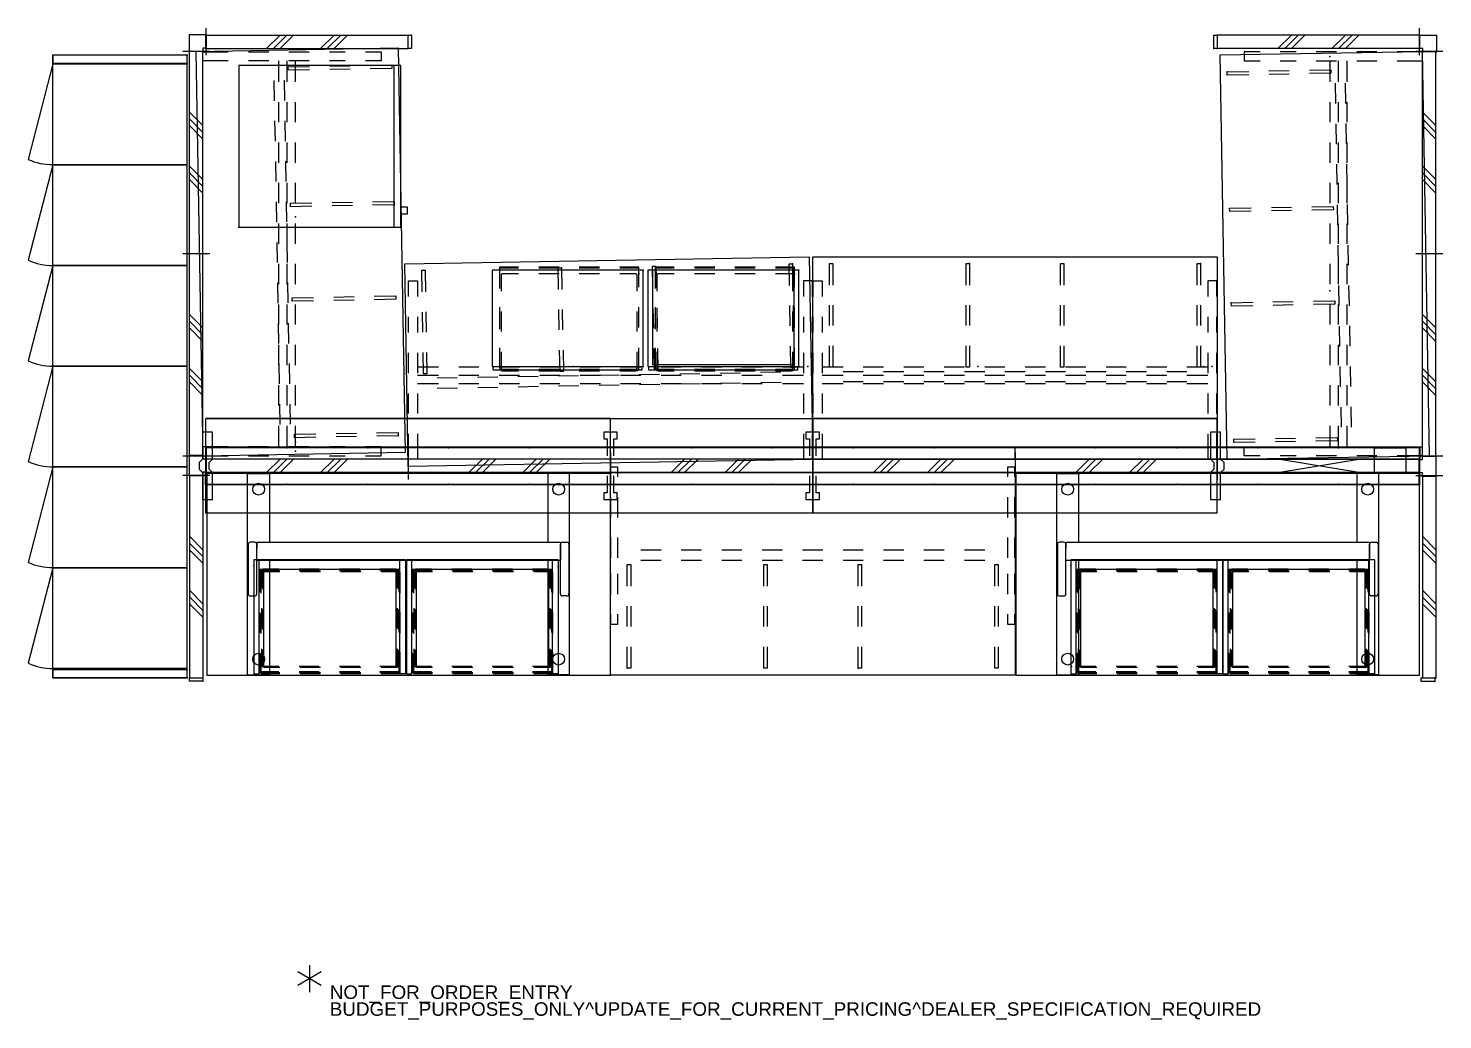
# Model space of a CAD drawing. Header units: inches. Extents: x -282 to 309, y -215 to 288.
# Drawn here: x -78.1 to 131.7, y -163.5 to -16.5 of the extents above; entities that cross this region are included whole.
import ezdxf

# ---------------------------------------------------------------- set-up
doc = ezdxf.new("R2010")
doc.units = ezdxf.units.IN
doc.header["$MEASUREMENT"] = 0
for name, color, linetype in [('CNTRTOP', 7, 'Continuous'), ('ELEC', 1, 'Continuous'), ('HARDWARE', 4, 'Continuous'), ('PANEL', 7, 'Continuous'), ('PANEL-HT', 7, 'Continuous'), ('PROP-BONUS-COUNT', 7, 'Continuous'), ('PROP-BONUS-FINISH', 7, 'Continuous'), ('PROP-BONUS-PROD_NO', 7, 'Continuous'), ('PROP-REFRIGERATOR', 8, 'Continuous'), ('STORAGE', 4, 'Continuous'), ('WKSURF', 6, 'Continuous')]:
    doc.layers.add(name, color=color, linetype=linetype)
doc.styles.get("Standard").update_dxf_attribs({"font": 'arial.ttf'})

# ---------------------------------------------------------------- blocks, each defined once
blk = doc.blocks.new('BBUBBLET')
at = {"layer": 'PROP-BONUS-COUNT'}
for p, q in [((1.7321, -1), (-1.7321, 1)), ((1.7321, 1), (-1.7321, -1)), ((0, 2), (0, -2))]:
    blk.add_line(p, q, dxfattribs=at)
blk.add_point((0, 0), dxfattribs=at)
at = {"layer": 'PROP-BONUS-FINISH'}
blk.add_attdef('FINISH', (3, -5.5), '', height=2, dxfattribs=at)
at = {"layer": 'PROP-BONUS-PROD_NO', "flags": 8}
blk.add_attdef('PROD_NO', (3, -3), '', height=2, dxfattribs=at)
blk = doc.blocks.new('brefrig_24wx24dx34hp')
at = {"layer": 'PROP-REFRIGERATOR'}
for p, q in [((24, 0), (0, 0)), ((0, 0), (0, -24)), ((24, -24), (24, 0)), ((0, -23), (24, -23)), ((0, -24), (24, -24)), ((3, -24), (2, -24)), ((2, -24), (2, -25)), ((2, -25), (3, -25)), ((3, -25), (3, -24))]:
    blk.add_line(p, q, dxfattribs=at)
blk.add_point((0, 0), dxfattribs=at)
blk = doc.blocks.new('AAO215_48_0P')
at = {"layer": 'HARDWARE'}
blk.add_line((0, 1), (0, -3), dxfattribs=at)
blk.add_point((0, 0), dxfattribs=at)
blk = doc.blocks.new('mc1151_4830_0p')
at = {"layer": 'PANEL'}
for p, q in [((0, 0), (30, 0)), ((0, -2), (0, 0)), ((30, -2), (30, 0)), ((0, -2), (30, -2))]:
    blk.add_line(p, q, dxfattribs=at)
for p in [(0, 0), (30, 0), (0, -2), (30, -2)]:
    blk.add_point(p, dxfattribs=at)
at = {"layer": 'PANEL-HT'}
for p, q in [((9, -2), (11, 0)), ((10, -2), (12, 0)), ((11, -2), (13, 0)), ((17, -2), (19, 0)), ((18, -2), (20, 0)), ((21, 0), (19, -2))]:
    blk.add_line(p, q, dxfattribs=at)
blk = doc.blocks.new('aao271_48h_0p')
at = {"layer": 'HARDWARE'}
for p, q in [((0, -2), (0, 0)), ((0, 0), (0.5, 0)), ((0.5, 0), (0.5, -2)), ((0.5, -2), (0, -2))]:
    blk.add_line(p, q, dxfattribs=at)
for p in [(0, 0), (0.5, 0)]:
    blk.add_point(p, dxfattribs=at)
blk = doc.blocks.new('mc1221_48_0p')
at = {"layer": 'HARDWARE'}
for p, q in [((0, 0), (2.5, 0)), ((0, -2), (0, 0)), ((2.5, 0), (2.5, -2.5)), ((0.5, -2), (0, -2)), ((0.5, -2.5), (0.5, -2)), ((2.5, -2.5), (0.5, -2.5))]:
    blk.add_line(p, q, dxfattribs=at)
for p in [(0, 0), (0, -2), (0.5, -2.5), (2.5, -2.5)]:
    blk.add_point(p, dxfattribs=at)
blk = doc.blocks.new('mc2140_w3060_0p')
at = {"layer": 'WKSURF'}
for p, q in [((0.06, 0), (0.06, -3.75)), ((1.38, -3.75), (1.38, 0)), ((58.62, -3.75), (58.62, 0)), ((59.94, 0), (59.94, -3.75)), ((0.06, -6.75), (0.06, -9.75)), ((1.38, -9.75), (1.38, -6.75)), ((58.62, -9.75), (58.62, -6.75)), ((59.94, -6.75), (59.94, -9.75)), ((4.5, -11.19), (1.38, -11.19)), ((4.5, -12.44), (1.38, -12.44)), ((10.5, -11.19), (7.5, -11.19)), ((10.5, -12.44), (7.5, -12.44)), ((16.5, -11.19), (13.5, -11.19)), ((16.5, -12.44), (13.5, -12.44)), ((22.5, -11.19), (19.5, -11.19)), ((22.5, -12.44), (19.5, -12.44)), ((28.5, -11.19), (25.5, -11.19)), ((28.5, -12.44), (25.5, -12.44)), ((34.5, -11.19), (31.5, -11.19)), ((34.5, -12.44), (31.5, -12.44)), ((40.5, -11.19), (37.5, -11.19)), ((40.5, -12.44), (37.5, -12.44)), ((46.5, -11.19), (43.5, -11.19)), ((46.5, -12.44), (43.5, -12.44)), ((52.5, -11.19), (49.5, -11.19)), ((52.5, -12.44), (49.5, -12.44)), ((58.62, -11.19), (55.5, -11.19)), ((58.62, -12.44), (55.5, -12.44)), ((0.06, -12.75), (0.06, -15.75)), ((1.38, -15.75), (1.38, -12.75)), ((4.5, -13.665), (1.38, -13.665)), ((10.5, -13.665), (7.5, -13.665)), ((16.5, -13.665), (13.5, -13.665)), ((22.5, -13.665), (19.5, -13.665)), ((28.5, -13.665), (25.5, -13.665)), ((34.5, -13.665), (31.5, -13.665)), ((40.5, -13.665), (37.5, -13.665)), ((46.5, -13.665), (43.5, -13.665)), ((52.5, -13.665), (49.5, -13.665)), ((58.62, -13.665), (55.5, -13.665)), ((58.62, -15.75), (58.62, -12.75)), ((59.94, -12.75), (59.94, -15.75)), ((0.06, -18.75), (0.06, -21.095)), ((1.38, -21.095), (1.38, -18.75)), ((58.62, -21.095), (58.62, -18.75)), ((59.94, -18.75), (59.94, -21.095)), ((0.06, -24.095), (0.06, -26.44)), ((1.38, -26.44), (1.38, -24.095)), ((58.62, -26.44), (58.62, -24.095)), ((59.94, -24.095), (59.94, -26.44)), ((0.06, -26.44), (1.38, -26.44)), ((59.94, -26.44), (58.62, -26.44))]:
    blk.add_line(p, q, dxfattribs=at)
for p in [(0, 0), (60, 0), (0.75, -13.75), (2.054, -13.75), (35.49, -13.75)]:
    blk.add_point(p, dxfattribs=at)
blk = doc.blocks.new('mco205ff_0p')
at = {"layer": 'STORAGE'}
for p, q in [((22.5, 0.81), (0, 0.81)), ((0, 0.81), (0, -16.09)), ((0.81, -16.09), (0.81, 0.81)), ((21.69, -16.09), (21.69, 0.81)), ((22.5, 0.81), (22.5, -16.09)), ((0.81, -0.55), (21.69, -0.55)), ((1.44, -0.55), (1.44, -14.88)), ((21.06, -0.55), (21.06, -14.88)), ((0, -16.09), (0.81, -16.09)), ((1.44, -14.88), (0.81, -14.88)), ((21.06, -14.88), (21.69, -14.88)), ((22.5, -16.09), (21.69, -16.09))]:
    blk.add_line(p, q, dxfattribs=at)
for p in [(0, 0), (22.5, -0.19), (0.88, -14.98)]:
    blk.add_point(p, dxfattribs=at)
blk = doc.blocks.new('mco208ff_0p')
at = {"layer": 'STORAGE'}
for p, q in [((0, 13.967, 0.2797), (0, 11.0275, 0.2797)), ((0, 13.967, 0.2797), (0, 11.0275, 0.2797)), ((0.25, 14.007, 0.2797), (0.25, 11.627, 0.2797)), ((0.25, 14.007, 0.2797), (0.25, 11.627, 0.2797)), ((2.841, 14.177, 0.2797), (0.42, 14.177, 0.2797)), ((2.841, 14.177, 0.2797), (0.42, 14.177, -0.0333)), ((2.841, 14.427, 0.2797), (0.46, 14.427, 0.2797)), ((2.841, 14.427, 0.2797), (0.46, 14.427, -0.1573)), ((8.841, 14.427, 0.2797), (5.841, 14.427, 0.2797)), ((8.841, 14.427, 0.2797), (5.841, 14.427, 0.2797)), ((8.841, 14.177, 0.2797), (5.841, 14.177, 0.2797)), ((8.841, 14.177, 0.2797), (5.841, 14.177, 0.2797)), ((14.841, 14.427, 0.2797), (11.841, 14.427, 0.2797)), ((14.841, 14.427, 0.2797), (11.841, 14.427, 0.2797)), ((14.841, 14.177, 0.2797), (11.841, 14.177, 0.2797)), ((14.841, 14.177, 0.2797), (11.841, 14.177, 0.2797)), ((20.222, 14.427, 0.2797), (17.841, 14.427, 0.2797)), ((20.222, 14.427, 0.2797), (17.841, 14.427, 0.2797)), ((20.262, 14.177, 0.2797), (17.841, 14.177, 0.2797)), ((20.262, 14.177, 0.2797), (17.841, 14.177, 0.2797)), ((20.432, 11.627, 0.2797), (20.432, 14.007, 0.2797)), ((20.432, 11.627, 0.2797), (20.432, 14.007, -0.0333)), ((20.682, 11.254, 0.2797), (20.682, 13.967, 0.2797)), ((20.682, 11.0275, 0.2797), (20.682, 13.967, -0.1573)), ((0.25, 8.627, 0.2797), (0.25, 5.627, 0.2797)), ((0.25, 8.627, 0.2797), (0.25, 5.627, 0.2797)), ((20.432, 5.627, 0.2797), (20.432, 8.627, 0.2797)), ((20.432, 5.627, 0.2797), (20.432, 8.627, 0.2797)), ((0, 8.0275, 0.2797), (0, 5.0275, 0.2797)), ((0, 8.0275, 0.2797), (0, 5.0275, 0.2797)), ((20.682, 5.254, 0.2797), (20.682, 8.254, 0.2797)), ((20.682, 5.0275, 0.2797), (20.682, 8.0275, 0.2797)), ((0.25, 2.627, 0.2797), (0.25, 0.247, 0.2797)), ((0.25, 2.627, 0.2797), (0.25, 0.247, -0.0333)), ((20.432, 0.247, 0.2797), (20.432, 2.627, 0.2797)), ((20.432, 0.247, 0.2797), (20.432, 2.627, 0.2797)), ((20.682, -0.4589, 0.2797), (20.682, 2.254, 0.2797)), ((0, 2.0275, 0.2797), (0, -0.912, 0.2797)), ((0, 2.0275, 0.2797), (0, -0.912, -0.1573)), ((0.44, 0.057, 0.2797), (2.841, 0.057, 0.2797)), ((0.44, 0.057, 0.2797), (2.841, 0.057, 0.2797)), ((0.98, 0.057, 0.2797), (2.841, 0.057, 0.2797)), ((0.98, 0.057, 0.2797), (2.841, 0.057, 0.2797)), ((5.841, 0.057, 0.2797), (8.841, 0.057, 0.2797)), ((5.841, 0.057, 0.2797), (8.841, 0.057, 0.2797)), ((5.841, 0.057, 0.2797), (8.841, 0.057, 0.2797)), ((5.841, 0.057, 0.2797), (8.841, 0.057, 0.2797)), ((11.841, 0.057, 0.2797), (14.841, 0.057, 0.2797)), ((11.841, 0.057, 0.2797), (14.841, 0.057, 0.2797)), ((11.841, 0.057, 0.2797), (14.841, 0.057, 0.2797)), ((11.841, 0.057, 0.2797), (14.841, 0.057, 0.2797)), ((17.841, 0.057, 0.2797), (20.242, 0.057, 0.2797)), ((17.841, 0.057, 0.2797), (20.242, 0.057, -0.0333)), ((17.841, 0.057, 0.2797), (19.702, 0.057, -2.4703)), ((17.841, 0.057, 0.2797), (19.702, 0.057, -0.0333)), ((20.682, -0.912, 0.2797), (20.682, 2.0275, 0.2797)), ((0, -0.756, 0.2797), (2.841, -0.756, 0.2797)), ((0, -0.912, 0.2797), (2.841, -0.912, 0.2797)), ((5.841, -0.756, 0.2797), (8.841, -0.756, 0.2797)), ((5.841, -0.912, 0.2797), (8.841, -0.912, 0.2797)), ((11.841, -0.756, 0.2797), (14.841, -0.756, 0.2797)), ((11.841, -0.912, 0.2797), (14.841, -0.912, 0.2797)), ((17.841, -0.756, 0.2797), (20.682, -0.756, -0.6893)), ((17.841, -0.912, 0.2797), (20.682, -0.912, -0.6893))]:
    blk.add_line(p, q, dxfattribs=at)
for centre, radius, start, end in [((0.46, 13.967, -0.1573), 0.46, 90, 180), ((0.46, 13.967, 0.2797), 0.46, 90, 180), ((0.42, 14.007, -0.0333), 0.17, 90, 180), ((0.42, 14.007, 0.2797), 0.17, 90, 180), ((20.222, 13.967, -0.1573), 0.46, 0, 90), ((20.222, 13.967, 0.2797), 0.46, 0, 90), ((20.262, 14.007, -0.0333), 0.17, 0, 90), ((20.262, 14.007, 0.2797), 0.17, 0, 90), ((0.44, 0.247, -0.0333), 0.19, 180, 270), ((0.44, 0.247, 0.2797), 0.19, 180, 270), ((20.242, 0.247, -0.0333), 0.19, 270, 0), ((20.242, 0.247, 0.2797), 0.19, 270, 0)]:
    blk.add_arc(centre, radius, start, end, dxfattribs=at)
blk.add_point((0, 0.126, 0.2797), dxfattribs=at)
blk = doc.blocks.new('mco209ff_0p')
at = {"layer": 'STORAGE'}
for p, q in [((0, 13.967, 0.2797), (0, 11.0275, 0.2797)), ((0, 13.967, 0.2797), (0, 11.0275, 0.2797)), ((0.25, 14.007, 0.2797), (0.25, 11.627, 0.2797)), ((0.25, 14.007, 0.2797), (0.25, 11.627, 0.2797)), ((2.841, 14.177, 0.2797), (0.42, 14.177, 0.2797)), ((2.841, 14.177, 0.2797), (0.42, 14.177, -0.0333)), ((2.841, 14.427, 0.2797), (0.46, 14.427, 0.2797)), ((2.841, 14.427, 0.2797), (0.46, 14.427, -0.1573)), ((8.841, 14.427, 0.2797), (5.841, 14.427, 0.2797)), ((8.841, 14.427, 0.2797), (5.841, 14.427, 0.2797)), ((8.841, 14.177, 0.2797), (5.841, 14.177, 0.2797)), ((8.841, 14.177, 0.2797), (5.841, 14.177, 0.2797)), ((14.841, 14.427, 0.2797), (11.841, 14.427, 0.2797)), ((14.841, 14.427, 0.2797), (11.841, 14.427, 0.2797)), ((14.841, 14.177, 0.2797), (11.841, 14.177, 0.2797)), ((14.841, 14.177, 0.2797), (11.841, 14.177, 0.2797)), ((20.222, 14.427, 0.2797), (17.841, 14.427, 0.2797)), ((20.222, 14.427, 0.2797), (17.841, 14.427, 0.2797)), ((20.262, 14.177, 0.2797), (17.841, 14.177, 0.2797)), ((20.262, 14.177, 0.2797), (17.841, 14.177, 0.2797)), ((20.432, 11.627, 0.2797), (20.432, 14.007, 0.2797)), ((20.432, 11.627, 0.2797), (20.432, 14.007, -0.0333)), ((20.682, 11.254, 0.2797), (20.682, 13.967, 0.2797)), ((20.682, 11.0275, 0.2797), (20.682, 13.967, -0.1573)), ((0.25, 8.627, 0.2797), (0.25, 5.627, 0.2797)), ((0.25, 8.627, 0.2797), (0.25, 5.627, 0.2797)), ((20.432, 5.627, 0.2797), (20.432, 8.627, 0.2797)), ((20.432, 5.627, 0.2797), (20.432, 8.627, 0.2797)), ((0, 8.0275, 0.2797), (0, 5.0275, 0.2797)), ((0, 8.0275, 0.2797), (0, 5.0275, 0.2797)), ((20.682, 5.254, 0.2797), (20.682, 8.254, 0.2797)), ((20.682, 5.0275, 0.2797), (20.682, 8.0275, 0.2797)), ((0.25, 2.627, 0.2797), (0.25, 0.247, 0.2797)), ((0.25, 2.627, 0.2797), (0.25, 0.247, -0.0333)), ((20.432, 0.247, 0.2797), (20.432, 2.627, 0.2797)), ((20.432, 0.247, 0.2797), (20.432, 2.627, 0.2797)), ((20.682, -0.4589, 0.2797), (20.682, 2.254, 0.2797)), ((0, 2.0275, 0.2797), (0, -0.912, 0.2797)), ((0, 2.0275, 0.2797), (0, -0.912, -0.1573)), ((0.44, 0.057, 0.2797), (2.841, 0.057, 0.2797)), ((0.44, 0.057, 0.2797), (2.841, 0.057, 0.2797)), ((0.98, 0.057, 0.2797), (2.841, 0.057, 0.2797)), ((0.98, 0.057, 0.2797), (2.841, 0.057, 0.2797)), ((5.841, 0.057, 0.2797), (8.841, 0.057, 0.2797)), ((5.841, 0.057, 0.2797), (8.841, 0.057, 0.2797)), ((5.841, 0.057, 0.2797), (8.841, 0.057, 0.2797)), ((5.841, 0.057, 0.2797), (8.841, 0.057, 0.2797)), ((11.841, 0.057, 0.2797), (14.841, 0.057, 0.2797)), ((11.841, 0.057, 0.2797), (14.841, 0.057, 0.2797)), ((11.841, 0.057, 0.2797), (14.841, 0.057, 0.2797)), ((11.841, 0.057, 0.2797), (14.841, 0.057, 0.2797)), ((17.841, 0.057, 0.2797), (20.242, 0.057, 0.2797)), ((17.841, 0.057, 0.2797), (20.242, 0.057, -0.0333)), ((17.841, 0.057, 0.2797), (19.702, 0.057, -2.4703)), ((17.841, 0.057, 0.2797), (19.702, 0.057, -0.0333)), ((20.682, -0.912, 0.2797), (20.682, 2.0275, 0.2797)), ((0, -0.756, 0.2797), (2.841, -0.756, 0.2797)), ((0, -0.912, 0.2797), (2.841, -0.912, 0.2797)), ((5.841, -0.756, 0.2797), (8.841, -0.756, 0.2797)), ((5.841, -0.912, 0.2797), (8.841, -0.912, 0.2797)), ((11.841, -0.756, 0.2797), (14.841, -0.756, 0.2797)), ((11.841, -0.912, 0.2797), (14.841, -0.912, 0.2797)), ((17.841, -0.756, 0.2797), (20.682, -0.756, -0.6893)), ((17.841, -0.912, 0.2797), (20.682, -0.912, -0.6893))]:
    blk.add_line(p, q, dxfattribs=at)
for centre, radius, start, end in [((0.46, 13.967, -0.1573), 0.46, 90, 180), ((0.46, 13.967, 0.2797), 0.46, 90, 180), ((0.42, 14.007, -0.0333), 0.17, 90, 180), ((0.42, 14.007, 0.2797), 0.17, 90, 180), ((20.222, 13.967, -0.1573), 0.46, 0, 90), ((20.222, 13.967, 0.2797), 0.46, 0, 90), ((20.262, 14.007, -0.0333), 0.17, 0, 90), ((20.262, 14.007, 0.2797), 0.17, 0, 90), ((0.44, 0.247, -0.0333), 0.19, 180, 270), ((0.44, 0.247, 0.2797), 0.19, 180, 270), ((20.242, 0.247, -0.0333), 0.19, 270, 0), ((20.242, 0.247, 0.2797), 0.19, 270, 0)]:
    blk.add_arc(centre, radius, start, end, dxfattribs=at)
blk.add_point((0, 0.126, 0.2797), dxfattribs=at)
blk = doc.blocks.new('mc4700_3060c_0p')
at = {"layer": 'WKSURF'}
for p, q in [((-5.875, -0.12), (-5.875, -30)), ((54, -0.12), (-5.875, -0.12)), ((54, -30), (54, -0.12)), ((-5.875, -30), (54, -30))]:
    blk.add_line(p, q, dxfattribs=at)
for p in [(0, 0), (2.375, -28.75), (24.875, -28.75)]:
    blk.add_point(p, dxfattribs=at)
blk = doc.blocks.new('mc1313_60_0p')
at = {"layer": 'ELEC'}
for p, q in [((0, 0), (60, 0)), ((0, 0), (0, -1.688)), ((60, 0), (60, -1.688)), ((0, -1.688), (60, -1.688))]:
    blk.add_line(p, q, dxfattribs=at)
for p in [(0, 0), (0, -1.688), (60, 0)]:
    blk.add_point(p, dxfattribs=at)
blk = doc.blocks.new('mc1331_0p')
at = {"layer": 'ELEC'}
for p, q in [((-0.054, -1.79), (-0.054, 0)), ((-0.054, 0), (0, 0)), ((0, 0), (0, -1.79)), ((0, -1.79), (-0.054, -1.79))]:
    blk.add_line(p, q, dxfattribs=at)
blk.add_point((0, 0), dxfattribs=at)
blk = doc.blocks.new('mc1315_12_0p')
at = {"layer": 'ELEC'}
for p, q in [((0, 0), (12, 0)), ((0, 0), (0, -0.064)), ((12, 0), (12, -0.064)), ((0, -0.064), (12, -0.064))]:
    blk.add_line(p, q, dxfattribs=at)
for p in [(0, 0), (12, 0)]:
    blk.add_point(p, dxfattribs=at)
blk = doc.blocks.new('mc1316_0p')
at = {"layer": 'ELEC'}
for p, q in [((0, 0), (0, -0.064)), ((0, 0), (12, 0)), ((12, 0), (12, -0.064)), ((0, -0.064), (12, -0.064))]:
    blk.add_line(p, q, dxfattribs=at)
for p in [(0, 0), (12, 0)]:
    blk.add_point(p, dxfattribs=at)
blk = doc.blocks.new('mc2140_s3060_0p')
at = {"layer": 'WKSURF'}
for p, q in [((0.06, 0.875), (1.06, 0.875)), ((0.06, -0.625), (0.06, 0.875)), ((0.06, 0), (1.06, 0)), ((1.06, 0.875), (1.06, -0.625)), ((58.94, 0.875), (59.94, 0.875)), ((58.94, -0.625), (58.94, 0.875)), ((58.94, 0), (59.94, 0)), ((59.94, 0.875), (59.94, -0.625)), ((0.06, -6.625), (0.06, -3.625)), ((1.06, -3.625), (1.06, -6.625)), ((58.94, -6.625), (58.94, -3.625)), ((59.94, -3.625), (59.94, -6.625)), ((0.06, -12.625), (0.06, -9.625)), ((1.06, -9.625), (1.06, -12.625)), ((58.94, -12.625), (58.94, -9.625)), ((59.94, -9.625), (59.94, -12.625)), ((0.06, -18), (0.06, -15)), ((1.06, -15), (1.06, -18)), ((58.94, -18), (58.94, -15)), ((59.94, -15), (59.94, -18)), ((0.06, -22.5), (0.06, -21)), ((1.06, -22.5), (0.06, -22.5)), ((1.06, -21), (1.06, -22.5)), ((58.94, -22.5), (58.94, -21)), ((59.94, -22.5), (58.94, -22.5)), ((59.94, -21), (59.94, -22.5))]:
    blk.add_line(p, q, dxfattribs=at)
for p in [(0, 0.875), (60, 0.875)]:
    blk.add_point(p, dxfattribs=at)
blk = doc.blocks.new('mc5010_1622_0p')
at = {"layer": 'STORAGE'}
for p, q in [((22.43, 0), (0, 0)), ((0, 0), (0, -14.285)), ((22.271, 0.53), (0.159, 0.53)), ((0.159, 0.53), (0.159, 0)), ((22.271, 0.53), (22.271, 0)), ((22.43, -14.285), (22.43, 0)), ((0, -14.285), (22.43, -14.285))]:
    blk.add_line(p, q, dxfattribs=at)
for p in [(0, 0), (0, -14.285), (0.635, -13.785)]:
    blk.add_point(p, dxfattribs=at)
blk = doc.blocks.new('MC1156_4830_0P')
at = {"layer": 'PANEL'}
for p, q in [((0, -2), (0, 0)), ((0, 0), (30, 0)), ((2, 0), (2, -3.625)), ((6.75, -3.625), (6.75, 0)), ((30, 0), (30, -2)), ((30, -2), (0, -2)), ((2, -3.625), (6.75, -3.625))]:
    blk.add_line(p, q, dxfattribs=at)
for p in [(0, 0), (30, 0), (0, -2), (30, -2)]:
    blk.add_point(p, dxfattribs=at)
at = {"layer": 'PANEL-HT'}
for p, q in [((9, 0), (21, -2)), ((21, 0), (9, -2))]:
    blk.add_line(p, q, dxfattribs=at)
blk = doc.blocks.new('mc1231_48_0p')
at = {"layer": 'HARDWARE'}
for p, q in [((0, 0), (3, 0)), ((0, -2), (0, 0)), ((3, 0), (3, -2)), ((0.5, -2), (0, -2)), ((0.5, -2.5), (0.5, -2)), ((2.5, -2), (2.5, -2.5)), ((3, -2), (2.5, -2)), ((2.5, -2.5), (0.5, -2.5))]:
    blk.add_line(p, q, dxfattribs=at)
for p in [(0, 0), (3, 0), (0, -2), (3, -2), (0.5, -2.5), (2.5, -2.5)]:
    blk.add_point(p, dxfattribs=at)
blk = doc.blocks.new('AAO463_0P')
at = {"layer": 'CNTRTOP', "linetype": 'Continuous'}
for p, q in [((0.5, 4), (-1, 4)), ((-1, 4), (-1, 0)), ((0.5, 0), (0.5, 4)), ((-1, 0), (-0.5, -0.5)), ((1, -0.5), (0.5, 0)), ((-0.5, -1.5), (-1, -2)), ((-1, -2), (-1, -6)), ((-0.5, -0.5), (-0.5, -1.5)), ((0.5, -2), (1, -1.5)), ((0.5, -6), (0.5, -2)), ((1, -1.5), (1, -0.5)), ((-1, -6), (0.5, -6))]:
    blk.add_line(p, q, dxfattribs=at)
blk.add_point((0, 0), dxfattribs=at)
blk = doc.blocks.new('AA2830_1460L_0P')
at = {"layer": 'CNTRTOP'}
for p, q in [((0, 6), (0, -8)), ((0, 6), (59.999969, 6)), ((59.999969, 6), (59.999969, -8)), ((0, -8), (59.999969, -8)), ((59.999969, -8), (0, -8))]:
    blk.add_line(p, q, dxfattribs=at)
blk.add_point((0, 0), dxfattribs=at)
blk = doc.blocks.new('AA2830_1430L_0P')
at = {"layer": 'CNTRTOP'}
for p, q in [((0, 6), (30, 6)), ((0, -8), (0, 6)), ((30, 6), (30, -8)), ((30, -8), (0, -8))]:
    blk.add_line(p, q, dxfattribs=at)
blk.add_point((0, 0), dxfattribs=at)
blk = doc.blocks.new('AAO460_0P')
at = {"layer": 'CNTRTOP', "linetype": 'Continuous'}
for p, q in [((1, 4), (-1, 4)), ((-1, 4), (-1, 3)), ((-1, 3), (-0.5, 3)), ((0.5, 3), (1, 3)), ((1, 3), (1, 4)), ((-0.5, -5), (-1, -5)), ((-1, -5), (-1, -6)), ((-1, -6), (1, -6)), ((1, -5), (0.5, -5)), ((1, -6), (1, -5))]:
    blk.add_line(p, q, dxfattribs=at)
at = {"layer": 'CNTRTOP'}
for p, q in [((-0.5, 3), (-0.5, 0.5)), ((0.5, 0.5), (0.5, 3)), ((-0.5, -2.5), (-0.5, -5)), ((0.5, -5), (0.5, -2.5))]:
    blk.add_line(p, q, dxfattribs=at)
at = {"layer": 'CNTRTOP', "linetype": 'Continuous'}
blk.add_point((0, 0), dxfattribs=at)
blk = doc.blocks.new('MC5015_1622_0P')
at = {"layer": 'STORAGE'}
for p, q in [((21.08, 13.5), (0.08, 13.5)), ((0.08, 13.5), (0.08, -0.5)), ((21.08, -0.5), (21.08, 13.5)), ((0.08, -0.5), (21.08, -0.5))]:
    blk.add_line(p, q, dxfattribs=at)
blk.add_point((0, 0), dxfattribs=at)
blk = doc.blocks.new('rfsel-4120_0p')
at = {"layer": 'WKSURF'}
blk.add_lwpolyline([(0, 0), (0, -19.94), (1.176, -19.94), (1.176, 0)], close=True, dxfattribs=at)
for p in [(0, 0), (1.176, 0)]:
    blk.add_point(p, dxfattribs=at)
blk = doc.blocks.new('RFSTL-09020_0P')
at = {"layer": 'WKSURF'}
for p, q in [((92.3, 0), (0, 0)), ((0, 0), (0, -20)), ((92.3, -20), (92.3, 0)), ((0, -20), (92.3, -20))]:
    blk.add_line(p, q, dxfattribs=at)
for p in [(0, 0), (92.3, 0)]:
    blk.add_point(p, dxfattribs=at)
blk = doc.blocks.new('R4LT_K152042L_5P')
at = {"layer": 'STORAGE'}
for p, q in [((0, 0), (14.94, 0)), ((0, -19.88), (0, 0)), ((14.94, 0), (14.94, -19.88)), ((14.94, -19.88), (0, -19.88)), ((0, -19.88), (14.16, -23.54))]:
    blk.add_line(p, q, dxfattribs=at)
blk.add_ellipse((5.94, -19.88), major_axis=(6.36, 6.36), ratio=1, start_param=5.078908, end_param=5.497787, dxfattribs=at)
for p in [(0, 0), (14.94, 0)]:
    blk.add_point(p, dxfattribs=at)
blk = doc.blocks.new('mc462g_3048b_0p')
at = {"layer": 'WKSURF'}
for p, q in [((0.18, -29.98), (0.18, -0.12)), ((0.18, -0.12), (3.43, -0.12)), ((3.43, -0.12), (3.43, -10.35, 0)), ((44.69, -0.12), (44.69, -10.35)), ((47.94, -0.12), (44.69, -0.12)), ((47.94, -29.98), (47.94, -0.12)), ((1.25, -10.32, 0), (0.58, -10.32, 0)), ((1.55, -10.35, 0), (1.55, -11.24, 0)), ((46.57, -10.35, 0), (1.55, -10.35, 0)), ((46.57, -10.35, 0), (46.57, -12.99, 0)), ((46.87, -10.32, 0), (47.54, -10.32, 0)), ((0.28, -10.62, 0), (0.28, -17.98, 0)), ((1.55, -17.98, 0), (1.55, -10.62, 0)), ((46.57, -17.98, 0), (46.57, -10.62, 0)), ((47.84, -10.62, 0), (47.84, -17.98, 0)), ((1.55, -12.99, 0), (46.57, -12.99, 0)), ((3.43, -12.99, 0), (3.43, -29.98)), ((44.69, -12.99), (44.69, -29.98)), ((0.58, -18.28, 0), (1.25, -18.28, 0)), ((47.54, -18.28, 0), (46.87, -18.28, 0)), ((0.18, -29.98), (3.43, -29.98)), ((47.94, -29.98), (44.69, -29.98))]:
    blk.add_line(p, q, dxfattribs=at)
for centre in [(1.81, -2.45), (46.31, -2.45), (1.81, -27.65), (46.31, -27.65)]:
    blk.add_circle(centre, 0.875, dxfattribs=at)
for centre, start, end in [((0.58, -10.62, 0), 90, 180), ((1.25, -10.62, 0), 0, 90), ((46.87, -10.62, 0), 90, 180), ((47.54, -10.62, 0), 0, 90), ((0.58, -17.98, 0), 180, 270), ((1.25, -17.98, 0), 270, 0), ((46.87, -17.98, 0), 180, 270), ((47.54, -17.98, 0), 270, 0)]:
    blk.add_arc(centre, 0.3, start, end, dxfattribs=at)
for p in [(0, 0), (1.55, -12.95), (24.14, -12.95)]:
    blk.add_point(p, dxfattribs=at)
blk = doc.blocks.new('mc2141_3060c_0p')
at = {"layer": 'WKSURF'}
for p, q in [((60, 0), (0, 0)), ((0, -30), (0, 0)), ((60, 0), (60, -30)), ((7.5, -11.5), (4.5, -11.5)), ((13.5, -11.5), (10.5, -11.5)), ((19.5, -11.5), (16.5, -11.5)), ((25.5, -11.5), (22.5, -11.5)), ((31.5, -11.5), (28.5, -11.5)), ((37.5, -11.5), (34.5, -11.5)), ((43.5, -11.5), (40.5, -11.5)), ((49.5, -11.5), (46.5, -11.5)), ((55.5, -11.5), (52.5, -11.5)), ((2.5, -13.625), (3, -13.625)), ((2.5, -16.8125), (2.5, -13.625)), ((3, -13.625), (3, -16.8125)), ((7.5, -13), (4.5, -13)), ((13.5, -13), (10.5, -13)), ((19.5, -13), (16.5, -13)), ((25.5, -13), (22.5, -13)), ((22.75, -13.625), (23.25, -13.625)), ((22.75, -16.8125), (22.75, -13.625)), ((23.25, -13.625), (23.25, -16.8125)), ((31.5, -13), (28.5, -13)), ((37.5, -13), (34.5, -13)), ((36.75, -16.8125), (36.75, -13.625)), ((36.75, -13.625), (37.25, -13.625)), ((37.25, -13.625), (37.25, -16.8125)), ((43.5, -13), (40.5, -13)), ((49.5, -13), (46.5, -13)), ((55.5, -13), (52.5, -13)), ((57, -13.625), (57.5, -13.625)), ((57, -16.8125), (57, -13.625)), ((57.5, -13.625), (57.5, -16.8125)), ((2.5, -22.8125), (2.5, -19.8125)), ((3, -19.8125), (3, -22.8125)), ((22.75, -22.8125), (22.75, -19.8125)), ((23.25, -19.8125), (23.25, -22.8125)), ((36.75, -22.8125), (36.75, -19.8125)), ((37.25, -19.8125), (37.25, -22.8125)), ((57, -22.8125), (57, -19.8125)), ((57.5, -19.8125), (57.5, -22.8125)), ((2.5, -29), (2.5, -25.8125)), ((3, -25.8125), (3, -29)), ((22.75, -29), (22.75, -25.8125)), ((23.25, -25.8125), (23.25, -29)), ((36.75, -29), (36.75, -25.8125)), ((37.25, -25.8125), (37.25, -29)), ((57, -29), (57, -25.8125)), ((57.5, -25.8125), (57.5, -29)), ((3, -29), (2.5, -29)), ((23.25, -29), (22.75, -29)), ((37.25, -29), (36.75, -29)), ((57.5, -29), (57, -29)), ((60, -30), (0, -30))]:
    blk.add_line(p, q, dxfattribs=at)
for p in [(0, 0), (60, 0), (2.5, -29), (36.75, -29)]:
    blk.add_point(p, dxfattribs=at)

msp = doc.modelspace()

# ---------------------------------------------------------------- block references
for name, p in [('AAO215_48_0P', (-51.74, -17.49)), ('mc1151_4830_0p', (-51.74, -17.49)), ('aao271_48h_0p', (-21.74, -17.49)), ('mc1221_48_0p', (128.26, -17.49)), ('AAO463_0P', (98.26, -80.36)), ('AAO215_48_0P', (-51.74, -80.36)), ('AAO215_48_0P', (-21.74, -80.36)), ('AAO215_48_0P', (8.26, -80.36)), ('AAO215_48_0P', (38.26, -80.36)), ('AAO215_48_0P', (68.26, -80.36)), ('AAO215_48_0P', (98.26, -80.36)), ('AAO215_48_0P', (128.26, -80.36)), ('mc2140_s3060_0p', (8.26, -82.37)), ('mc2140_s3060_0p', (8.26, -82.37)), ('mc1331_0p', (-51.74, -82.37)), ('mc1313_60_0p', (-51.74, -82.37)), ('mc4700_3060c_0p', (-45.74, -82.37)), ('mc462g_3048b_0p', (-45.74, -82.37)), ('mc1313_60_0p', (8.26, -82.37)), ('mc2141_3060c_0p', (8.26, -82.37)), ('mc2141_3060c_0p', (8.26, -82.37)), ('mc1313_60_0p', (68.26, -82.37)), ('mc4700_3060c_0p', (74.26, -82.37)), ('mc462g_3048b_0p', (74.26, -82.37)), ('mc1331_0p', (128.26, -82.37)), ('mc1316_0p', (-51.74, -84.06)), ('mc1316_0p', (-51.74, -84.06)), ('mc1315_12_0p', (-39.74, -84.06)), ('mc1315_12_0p', (-39.74, -84.06)), ('mc1316_0p', (-27.74, -84.06)), ('mc1316_0p', (-27.74, -84.06)), ('mc1315_12_0p', (-15.74, -84.06)), ('mc1315_12_0p', (-15.74, -84.06)), ('mc1316_0p', (-3.74, -84.06)), ('mc1316_0p', (-3.74, -84.06)), ('mc1315_12_0p', (8.26, -84.06)), ('mc1315_12_0p', (8.26, -84.06)), ('mc1316_0p', (20.26, -84.06)), ('mc1316_0p', (20.26, -84.06)), ('mc1315_12_0p', (32.26, -84.06)), ('mc1315_12_0p', (32.26, -84.06)), ('mc1316_0p', (44.26, -84.06)), ('mc1316_0p', (44.26, -84.06)), ('mc1315_12_0p', (56.26, -84.06)), ('mc1315_12_0p', (56.26, -84.06)), ('mc1316_0p', (68.26, -84.06)), ('mc1316_0p', (68.26, -84.06)), ('mc1315_12_0p', (80.26, -84.06)), ('mc1315_12_0p', (80.26, -84.06)), ('mc1316_0p', (92.26, -84.06)), ('mc1316_0p', (92.26, -84.06)), ('mc1315_12_0p', (104.26, -84.06)), ('mc1315_12_0p', (104.26, -84.06)), ('mc1316_0p', (116.26, -84.06)), ('mc1316_0p', (116.26, -84.06)), ('mco205ff_0p', (-44.65, -96.12)), ('mco205ff_0p', (-22.01, -96.12)), ('mco205ff_0p', (76.53, -96.12)), ('mco205ff_0p', (99.06, -96.12)), ('mco208ff_0p', (-43.77, -111.11)), ('mco208ff_0p', (-43.77, -111.11)), ('mco209ff_0p', (-43.61, -111.26)), ('mco208ff_0p', (-21.13, -111.11)), ('mco208ff_0p', (-21.13, -111.11)), ('mco209ff_0p', (-20.97, -111.26)), ('mco208ff_0p', (77.4, -111.11)), ('mco208ff_0p', (77.4, -111.11)), ('mco209ff_0p', (77.56, -111.26)), ('mco208ff_0p', (99.94, -111.11)), ('mco208ff_0p', (99.94, -111.11)), ('mco209ff_0p', (100.1, -111.26))]:
    msp.add_blockref(name, p)
for name, p, rotation in [('AAO215_48_0P', (128.26, -19.49), 180), ('mc1221_48_0p', (-54.18, -19.92), 90), ('aao271_48h_0p', (98.26, -19.49), 180), ('mc1151_4830_0p', (128.26, -19.49), 180), ('RFSTL-09020_0P', (-54.5, -20.46), 270), ('rfsel-4120_0p', (-54.5, -20.46), 270), ('AAO215_48_0P', (-52.18, -19.92), 270), ('mc1151_4830_0p', (-54.18, -49.92), 90), ('mc2141_3060c_0p', (-52.18, -79.92), 91), ('mc2140_w3060_0p', (-52.18, -79.92), 90), ('mc2141_3060c_0p', (128.69, -19.92), 271), ('mc2140_w3060_0p', (128.69, -19.92), 270), ('AAO215_48_0P', (130.69, -19.92), 270), ('mc1151_4830_0p', (128.69, -49.92), 90), ('R4LT_K152042L_5P', (-54.55, -21.77), 270), ('brefrig_24wx24dx34hp', (-46.84, -45.99), 90), ('R4LT_K152042L_5P', (-54.55, -36.71), 270), ('AAO215_48_0P', (-52.18, -49.92), 270), ('mc1151_4830_0p', (-54.18, -79.92), 90), ('AAO215_48_0P', (130.69, -49.92), 270), ('mc1151_4830_0p', (128.69, -79.92), 90), ('R4LT_K152042L_5P', (-54.55, -51.64), 270), ('mc2141_3060c_0p', (38.26, -80.36), 181), ('mc5010_1622_0p', (13.12, -66.61), 180), ('mco208ff_0p', (12.48, -52.83), 180), ('mc5010_1622_0p', (36.21, -66.61), 180), ('MC5015_1622_0P', (35.57, -52.83), 180), ('mco208ff_0p', (35.57, -52.83), 180), ('mc2141_3060c_0p', (98.26, -80.36), 180), ('mc2140_w3060_0p', (38.26, -80.36), 180), ('mc2140_w3060_0p', (98.26, -80.36), 180), ('R4LT_K152042L_5P', (-54.55, -66.58), 270), ('AA2830_1460L_0P', (8.26, -82.36), 180), ('AA2830_1430L_0P', (38.26, -82.36), 180), ('AA2830_1460L_0P', (98.26, -82.36), 180), ('AAO463_0P', (-51.74, -82.36), 180), ('AAO460_0P', (8.26, -82.36), 180), ('AAO460_0P', (38.26, -82.36), 180), ('mc1331_0p', (-51.74, -80.36), 180), ('mc1315_12_0p', (-39.74, -78.67), 180), ('mc1316_0p', (-39.74, -78.67), 180), ('mc1313_60_0p', (8.26, -80.36), 180), ('mc1315_12_0p', (-27.74, -78.67), 180), ('mc1315_12_0p', (-27.74, -78.67), 180), ('mc1315_12_0p', (-15.74, -78.67), 180), ('mc1316_0p', (-15.74, -78.67), 180), ('mc1315_12_0p', (-3.74, -78.67), 180), ('mc1315_12_0p', (-3.74, -78.67), 180), ('mc1315_12_0p', (8.26, -78.67), 180), ('mc1316_0p', (8.26, -78.67), 180), ('mc1315_12_0p', (20.26, -78.67), 180), ('mc1315_12_0p', (20.26, -78.67), 180), ('mc1313_60_0p', (68.26, -80.36), 180), ('mc1315_12_0p', (32.26, -78.67), 180), ('mc1316_0p', (32.26, -78.67), 180), ('mc1315_12_0p', (44.26, -78.67), 180), ('mc1315_12_0p', (44.26, -78.67), 180), ('mc1315_12_0p', (56.26, -78.67), 180), ('mc1316_0p', (56.26, -78.67), 180), ('mc1315_12_0p', (68.26, -78.67), 180), ('mc1315_12_0p', (68.26, -78.67), 180), ('mc1315_12_0p', (80.26, -78.67), 180), ('mc1316_0p', (80.26, -78.67), 180), ('mc1313_60_0p', (128.26, -80.36), 180), ('mc1315_12_0p', (92.26, -78.67), 180), ('mc1315_12_0p', (92.26, -78.67), 180), ('mc1315_12_0p', (104.26, -78.67), 180), ('mc1316_0p', (104.26, -78.67), 180), ('MC1156_4830_0P', (128.26, -82.36), 180), ('mc1315_12_0p', (116.26, -78.67), 180), ('mc1315_12_0p', (116.26, -78.67), 180), ('mc1315_12_0p', (128.26, -78.67), 180), ('mc1316_0p', (128.26, -78.67), 180), ('mc1331_0p', (128.26, -80.36), 180), ('R4LT_K152042L_5P', (-54.55, -81.52), 270), ('AAO215_48_0P', (-52.18, -79.92), 270), ('mc1231_48_0p', (-54.18, -82.8), 90), ('mc1151_4830_0p', (-21.74, -82.36), 180), ('mc1151_4830_0p', (8.26, -82.36), 180), ('mc1151_4830_0p', (38.26, -82.36), 180), ('mc1151_4830_0p', (68.26, -82.36), 180), ('mc1151_4830_0p', (98.26, -82.36), 180), ('AAO215_48_0P', (130.69, -79.92), 270), ('mc1231_48_0p', (130.69, -79.92), 270), ('AAO215_48_0P', (-52.18, -82.8), 270), ('mc1151_4830_0p', (-52.18, -82.8), 270), ('AAO215_48_0P', (128.69, -82.81), 90), ('mc1151_4830_0p', (130.69, -82.81), 270), ('R4LT_K152042L_5P', (-54.55, -96.46), 270), ('rfsel-4120_0p', (-54.5, -111.59), 270), ('aao271_48h_0p', (-52.18, -112.8), 270), ('aao271_48h_0p', (130.52, -112.81), 270)]:
    msp.add_blockref(name, p, dxfattribs=dict(rotation=rotation))
msp.add_blockref('BBUBBLET', (-36.37, -157.4)).add_auto_attribs({'PROD_NO': 'NOT_FOR_ORDER_ENTRY', 'FINISH': 'BUDGET_PURPOSES_ONLY^ UPDATE_FOR_CURRENT_PRICING^ DEALER_SPECIFICATION_REQUIRED'})

doc.saveas('drawing.dxf')
